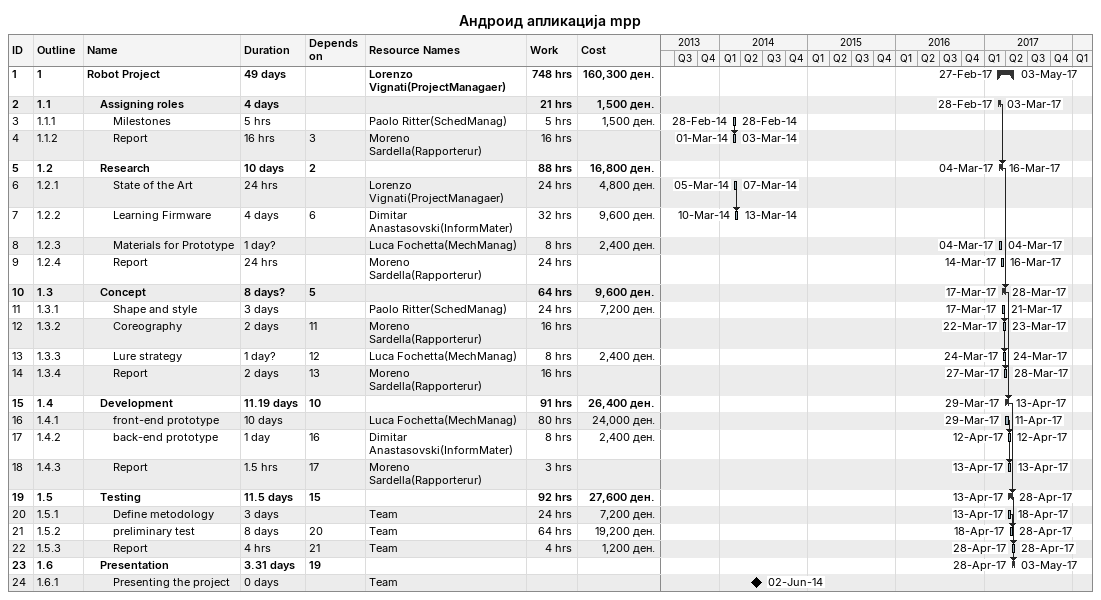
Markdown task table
Андроид апликација mpp

| ID | WBS | Task | Duration | Start | Finish | Predecessors | Resources | Work (h) | Cost (ден.) |
|---|---|---|---|---|---|---|---|---|---|
| 1 | 1 | **Robot Project** | 49d | 2017-02-27 | 2017-05-03 |  | Lorenzo Vignati(ProjectManagaer) | 748 | 160300 |
| 2 | 1.1 | **Assigning roles** | 4d | 2017-02-28 | 2017-03-03 |  |  | 21 | 1500 |
| 3 | 1.1.1 | Milestones | 5h | 2014-02-28 | 2014-02-28 |  | Paolo Ritter(SchedManag) | 5 | 1500 |
| 4 | 1.1.2 | Report | 16h | 2014-03-01 | 2014-03-03 | 3 | Moreno Sardella(Rapporterur) | 16 |  |
| 5 | 1.2 | **Research** | 10d | 2017-03-04 | 2017-03-16 | 2 |  | 88 | 16800 |
| 6 | 1.2.1 | State of the Art | 24h | 2014-03-05 | 2014-03-07 |  | Lorenzo Vignati(ProjectManagaer) | 24 | 4800 |
| 7 | 1.2.2 | Learning Firmware | 4d | 2014-03-10 | 2014-03-13 | 6 | Dimitar Anastasovski(InformMater) | 32 | 9600 |
| 8 | 1.2.3 | Materials for Prototype | 1d? | 2017-03-04 | 2017-03-04 |  | Luca Fochetta(MechManag) | 8 | 2400 |
| 9 | 1.2.4 | Report | 24h | 2017-03-14 | 2017-03-16 |  | Moreno Sardella(Rapporterur) | 24 |  |
| 10 | 1.3 | **Concept** | 8d? | 2017-03-17 | 2017-03-28 | 5 |  | 64 | 9600 |
| 11 | 1.3.1 | Shape and style | 3d | 2017-03-17 | 2017-03-21 |  | Paolo Ritter(SchedManag) | 24 | 7200 |
| 12 | 1.3.2 | Coreography | 2d | 2017-03-22 | 2017-03-23 | 11 | Moreno Sardella(Rapporterur) | 16 |  |
| 13 | 1.3.3 | Lure strategy | 1d? | 2017-03-24 | 2017-03-24 | 12 | Luca Fochetta(MechManag) | 8 | 2400 |
| 14 | 1.3.4 | Report | 2d | 2017-03-27 | 2017-03-28 | 13 | Moreno Sardella(Rapporterur) | 16 |  |
| 15 | 1.4 | **Development** | 11.19d | 2017-03-29 | 2017-04-13 | 10 |  | 91 | 26400 |
| 16 | 1.4.1 | front-end prototype | 10d | 2017-03-29 | 2017-04-11 |  | Luca Fochetta(MechManag) | 80 | 24000 |
| 17 | 1.4.2 | back-end prototype | 1d | 2017-04-12 | 2017-04-12 | 16 | Dimitar Anastasovski(InformMater) | 8 | 2400 |
| 18 | 1.4.3 | Report | 1.5h | 2017-04-13 | 2017-04-13 | 17 | Moreno Sardella(Rapporterur) | 3 |  |
| 19 | 1.5 | **Testing** | 11.5d | 2017-04-13 | 2017-04-28 | 15 |  | 92 | 27600 |
| 20 | 1.5.1 | Define metodology | 3d | 2017-04-13 | 2017-04-18 |  | Team | 24 | 7200 |
| 21 | 1.5.2 | preliminary test | 8d | 2017-04-18 | 2017-04-28 | 20 | Team | 64 | 19200 |
| 22 | 1.5.3 | Report | 4h | 2017-04-28 | 2017-04-28 | 21 | Team | 4 | 1200 |
| 23 | 1.6 | **Presentation** | 3.31d | 2017-04-28 | 2017-05-03 | 19 |  |  |  |
| 24 | 1.6.1 | Presenting the project | 0d | 2014-06-02 | 2014-06-02 |  | Team |  |  |
